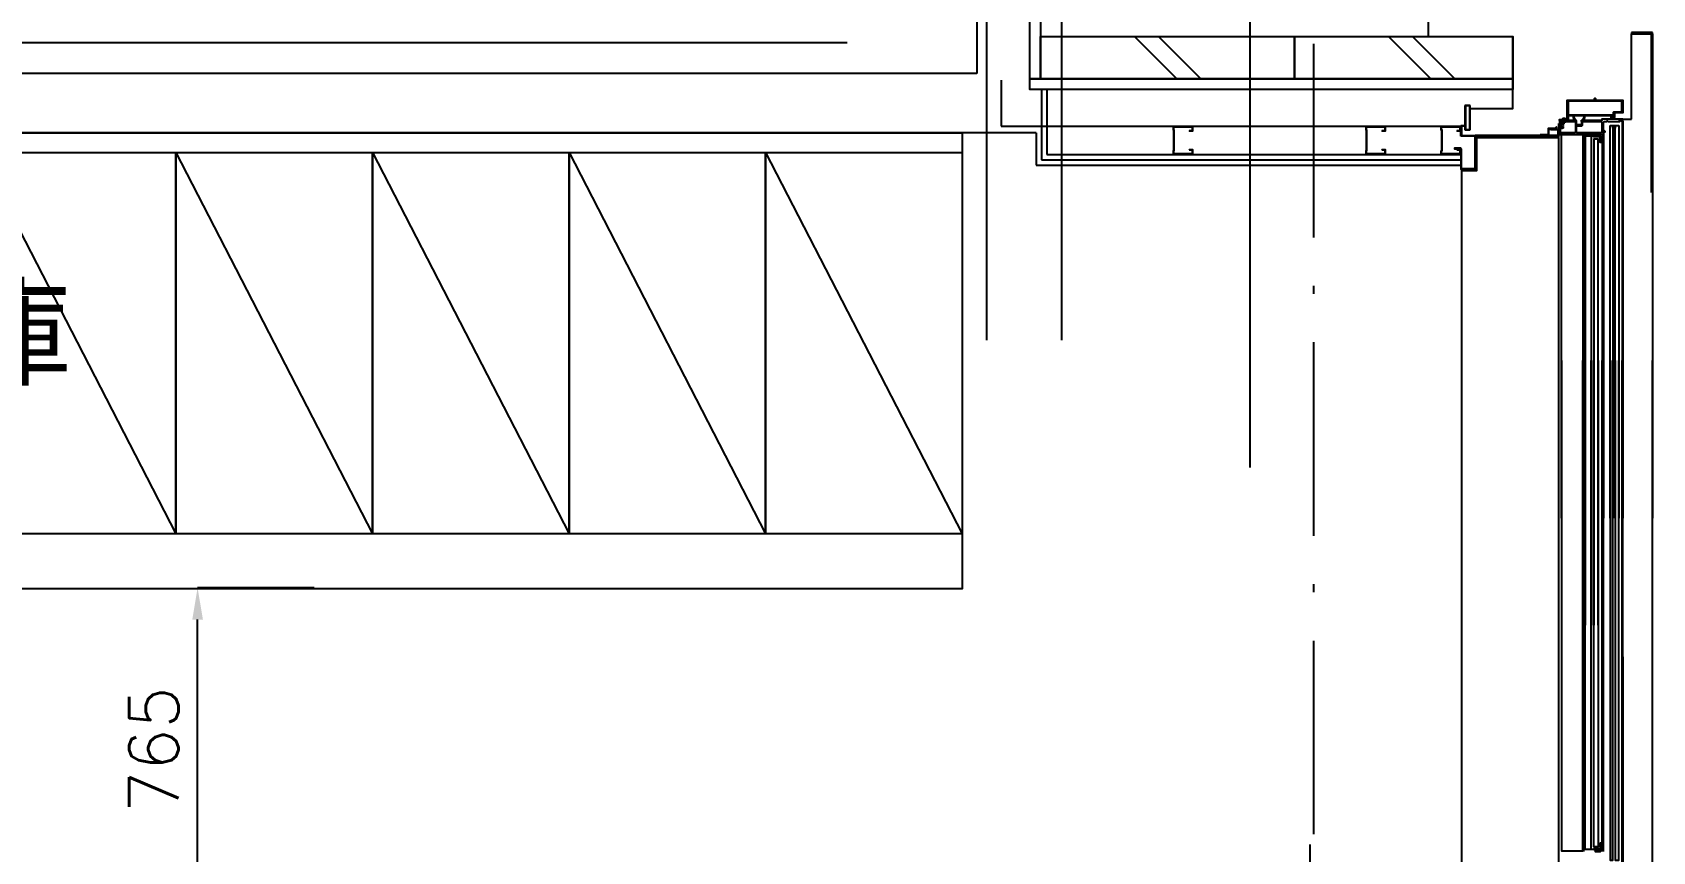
# Model space of a CAD drawing. Extents: x -120222 to -41942, y -19134 to 30932.
# Drawn here: x -71912 to -68087, y 2175 to 4110 of the extents above; entities that cross this region are included whole.
import ezdxf
from ezdxf.enums import TextEntityAlignment as Align

# ---------------------------------------------------------------- set-up
doc = ezdxf.new("R2010")
doc.units = 0
doc.header["$LTSCALE"] = 150
doc.header["$MEASUREMENT"] = 0
doc.header["$PDMODE"] = 1
doc.header["$PDSIZE"] = -2
doc.linetypes.add('ISO-10______', pattern=[4.699, 3.048, -0.762, 0.127, -0.762])
doc.layers.get('0').update_dxf_attribs({"linetype": 'CONTINUOUS'})
doc.layers.get('DEFPOINTS').update_dxf_attribs({"linetype": 'CONTINUOUS'})
for name, color, linetype in [('____-567', 7, 'CONTINUOUS'), ('____-569', 7, 'CONTINUOUS'), ('________', 7, 'CONTINUOUS'), ('____B', 7, 'CONTINUOUS'), ('___B', 7, 'CONTINUOUS')]:
    doc.layers.add(name, color=color, linetype=linetype)
doc.styles.get("Standard").update_dxf_attribs({"font": 'txt', "bigfont": 'BIGFONT.SHX'})
doc.dimstyles.new('KOYATSU', dxfattribs={"dimtxt": 116.375326, "dimasz": 75.111694, "dimexe": 0, "dimexo": 225, "dimgap": 45, "dimtad": 1, "dimdec": 1, "dimdsep": 46, "dimtxsty": 'Standard', "dimcen": 0, "dimadec": 0, "dimazin": 0, "dimtfac": 1, "dimtdec": 1, "dimtix": 1, "dimtmove": 2, "dimatfit": 3, "dimfxl": 1, "dimtolj": 1, "dimarcsym": 0})

# ---------------------------------------------------------------- blocks, each defined once
blk = doc.blocks.new('____-24')
at = {"color": 1, "linetype": 'Continuous'}
for p, q in [((-74522.6, -439), (-74572.6, -439)), ((-74572.6, -439), (-74572.6, -442)), ((-74572.6, -644), (-74572.6, -442)), ((-74572.6, -442), (-74522.6, -442)), ((-74572.6, -442), (-74522.6, -442)), ((-74524.8, -817), (-74524.8, -442)), ((-74522.6, -442), (-74522.6, -439)), ((-74522.6, -442), (-74522.6, -1586.5)), ((-74965.6, -611.5), (-74965.6, -669)), ((-74953.1, -611.5), (-74965.6, -611.5)), ((-74953.1, -669), (-74953.1, -611.5)), ((-74964.6, -612.5), (-74964.6, -668)), ((-74954.1, -612.5), (-74964.6, -612.5)), ((-74954.1, -668), (-74954.1, -612.5)), ((-74735.2, -643.7), (-74735.2, -644.7)), ((-74735.2, -644.7), (-74728.2, -644.7)), ((-74733.7, -644.7), (-74733.7, -652.3)), ((-74733.3, -644.7), (-74733.3, -652.7)), ((-74730.1, -644.7), (-74730.1, -652.7)), ((-74729.7, -652.3), (-74729.7, -644.7)), ((-74728.2, -644.7), (-74728.2, -643.7)), ((-74592.6, -1586.5), (-74592.6, -644)), ((-74592.6, -644), (-74572.6, -644)), ((-74592.6, -649), (-74592.6, -1586.5)), ((-74975.6, -684), (-74975.6, -659)), ((-74975.6, -659), (-74965.6, -659)), ((-74744.2, -684), (-74975.6, -684)), ((-74974, -660.6), (-74974, -682.4)), ((-74965.6, -660.6), (-74974, -660.6)), ((-74974, -682.4), (-74744.2, -682.4)), ((-74965.6, -659), (-74965.6, -660.6)), ((-74965.6, -669), (-74953.1, -669)), ((-74964.6, -668), (-74954.1, -668)), ((-74769.2, -680.8), (-74787.6, -680.8)), ((-74787.6, -680.8), (-74787.6, -682.4)), ((-74787.6, -682.4), (-74769.2, -682.4)), ((-74769.2, -667.4), (-74769.2, -680.8)), ((-74753.2, -665.8), (-74767.6, -665.8)), ((-74767.6, -680.8), (-74767.6, -667.4)), ((-74767.6, -667.4), (-74753.2, -667.4)), ((-74762.6, -669), (-74762.6, -667.4)), ((-74762.6, -667.4), (-74744.2, -667.4)), ((-74744.2, -669), (-74762.6, -669)), ((-74749.4, -662), (-74753.2, -665.8)), ((-74752.1, -666.9), (-74748.3, -663.1)), ((-74748.3, -663.1), (-74749.4, -662)), ((-74744.2, -667.4), (-74744.2, -654)), ((-74744.2, -654), (-74742.6, -654)), ((-74744.2, -682.4), (-74744.2, -669)), ((-74744.2, -669), (-74742.6, -669)), ((-74742.6, -654), (-74742.6, -667.4)), ((-74742.6, -669), (-74742.6, -682.4)), ((-74737.6, -1586.5), (-74737.6, -680.5)), ((-74737.6, -680.5), (-74684.6, -680.5)), ((-74733.7, -652.3), (-74733.3, -652.7)), ((-74733.7, -652.3), (-74729.7, -652.3)), ((-74733.3, -652.7), (-74730.1, -652.7)), ((-74730.1, -652.7), (-74729.7, -652.3)), ((-74687.6, -680.5), (-74687.6, -1586.5)), ((-74684.6, -680.5), (-74684.6, -1586.5)), ((-74667.2, -684), (-74667.2, -1839)), ((-74641.6, -679.7), (-74641.6, -1586.5)), ((-74638.6, -679.7), (-74638.6, -1586.5)), ((-74622.6, -1586.5), (-74622.6, -659)), ((-74622.6, -659), (-74616.6, -659)), ((-74616.6, -659), (-74616.6, -1586.5)), ((-74610.6, -1586.5), (-74610.6, -659)), ((-74610.6, -659), (-74602.6, -659)), ((-74602.6, -659), (-74602.6, -1586.5)), ((-74594.6, -651.5), (-74594.6, -1586.5)), ((-74687.6, -2373.3), (-74687.6, -1214)), ((-74684.6, -2373.3), (-74684.6, -1214)), ((-74667.2, -2369), (-74667.2, -1214)), ((-74641.6, -2373.3), (-74641.6, -1214)), ((-74638.6, -2373.3), (-74638.6, -1214)), ((-74594.6, -2401.5), (-74594.6, -1214)), ((-74592.6, -2404.5), (-74592.6, -1214))]:
    blk.add_line(p, q, dxfattribs=at)
at = {"color": 1, "linetype": 'Continuous', "flags": 128}
for points in [[(-74720.1, -636.2), (-74720.1, -636.2, 0.414214), (-74722.1, -638.2), (-74722.1, -646.7), (-74722.1, -646.7, -0.414214), (-74722.6, -647.2), (-74741.3, -647.2), (-74741.3, -647.2, -0.414214), (-74742.6, -645.9), (-74742.6, -645.9, -0.414214), (-74741.3, -644.7), (-74725.6, -644.7), (-74725.6, -644.7, 0.414214), (-74724.6, -643.7), (-74724.6, -599.5), (-74724.6, -599.5, -0.414214), (-74724.1, -599), (-74659.6, -599), (-74659.6, -595), (-74659.6, -595, -0.406962), (-74658.6, -594, -0.406962), (-74657.6, -595), (-74657.6, -599), (-74592.9, -599), (-74592.9, -599, -0.414214), (-74592.6, -599.3), (-74592.6, -628.7), (-74592.6, -628.7, -0.414214), (-74592.9, -629), (-74611.6, -629), (-74611.6, -629, 0.414214), (-74612.6, -630), (-74612.6, -639.5), (-74612.6, -639.5, -0.414214), (-74613.6, -640.5), (-74618.1, -640.5), (-74618.1, -640.5, -0.414214), (-74618.6, -640), (-74618.6, -639), (-74618.6, -639, -0.366629), (-74618.3, -638.7), (-74615.6, -638.3), (-74615.6, -636.2)], [(-74720.1, -601.5), (-74720.1, -601.5, 0.414214), (-74722.1, -603.5), (-74722.1, -631.7), (-74722.1, -631.7, 0.414214), (-74720.1, -633.7), (-74616.1, -633.7), (-74616.1, -633.7, 0.414214), (-74615.1, -632.7), (-74615.1, -628.5), (-74615.1, -628.5, -0.414214), (-74613.1, -626.5), (-74597.1, -626.5), (-74597.1, -626.5, 0.414214), (-74595.1, -624.5), (-74595.1, -603.5), (-74595.1, -603.5, 0.414214), (-74597.1, -601.5)], [(-74685.1, -644.8), (-74682.8, -640.7), (-74682.8, -640.7, 0.414214), (-74683.3, -639, 0.414214), (-74685, -639.5), (-74687.6, -644.2), (-74687.6, -647.2), (-74690.6, -647.2), (-74690.6, -647.2, 0.414214), (-74691.1, -647.7), (-74691.1, -648.7), (-74690.6, -648.7), (-74690.6, -655.2), (-74690.6, -655.2, -0.414214), (-74692.6, -657.2), (-74700.6, -657.2), (-74700.6, -657.2, -0.414214), (-74702.6, -655.2), (-74702.6, -648.7), (-74702.1, -648.7), (-74702.1, -647.7), (-74702.1, -647.7, 0.414214), (-74702.6, -647.2), (-74705.6, -647.2), (-74705.6, -644.2), (-74708.1, -639.5), (-74708.1, -639.5, 0.414214), (-74709.8, -639, 0.414214), (-74710.3, -640.7), (-74708.1, -644.8), (-74708.1, -647.2), (-74741.6, -647.2), (-74741.6, -647.2, 0.414214), (-74742.6, -648.2), (-74742.6, -678.5), (-74742.6, -678.5, 0.414214), (-74742.1, -679), (-74638.9, -679), (-74638.9, -679, 0.414214), (-74638.6, -678.7), (-74638.6, -674.2), (-74637.1, -674.2), (-74637.1, -675.2), (-74637.1, -675.2, 0.414214), (-74636.8, -675.5), (-74636.2, -675.5), (-74636.2, -675.5, 0.182676), (-74636, -675.4), (-74635.1, -674.6), (-74635.1, -674.6, 0.451416), (-74635.1, -672.4), (-74636, -671.6), (-74636, -671.6, 0.182676), (-74636.2, -671.5), (-74636.8, -671.5), (-74636.8, -671.5, 0.414214), (-74637.1, -671.8), (-74637.1, -672.7), (-74638.6, -672.7), (-74638.6, -652.5), (-74638.6, -652.5, -0.414214), (-74635.6, -649.5), (-74631.4, -649.5), (-74631.4, -649.5, 0.414214), (-74630.9, -649), (-74630.9, -648.7), (-74630.9, -648.7, -0.414214), (-74630.4, -648.2), (-74628.4, -648.2), (-74628.4, -648.2, -0.414214), (-74627.9, -648.7), (-74627.9, -649.5), (-74600.1, -649.5), (-74600.1, -649.5, 0.414214), (-74599.6, -649), (-74599.6, -648.5), (-74600.6, -648.5), (-74600.6, -646.8), (-74600.6, -646.8, -0.414214), (-74599.6, -645.8), (-74595.1, -645.8), (-74595.1, -645.8, -0.414214), (-74594.6, -646.3), (-74594.6, -648), (-74595.6, -648), (-74595.6, -648.5), (-74595.6, -648.5, 0.414214), (-74595.1, -649), (-74593.1, -649), (-74593.1, -649, 0.414214), (-74592.6, -648.5), (-74592.6, -644.5), (-74592.6, -644.5, 0.414214), (-74593.1, -644), (-74619.1, -644), (-74619.1, -638.5), (-74618.6, -638.5), (-74615.8, -638), (-74615.8, -638, 0.366629), (-74615.6, -637.7), (-74615.6, -636.7), (-74615.6, -636.7, 0.414214), (-74616.1, -636.2), (-74620.6, -636.2), (-74620.6, -636.2, 0.414214), (-74621.1, -636.7), (-74621.1, -644), (-74642.1, -644), (-74642.1, -644, 0.414214), (-74642.6, -644.5), (-74642.6, -646.7), (-74642.6, -646.7, -0.414214), (-74643.1, -647.2), (-74684.1, -647.2), (-74684.1, -647.2, -0.414214), (-74685.1, -646.2)], [(-74739.6, -676), (-74739.6, -665.7), (-74739.6, -665.7, -0.540575), (-74738.2, -664.8), (-74738.2, -664.8, 0.229263), (-74733.6, -664.6), (-74733.6, -664.6, 0.276984), (-74733.1, -663.7), (-74733.1, -662.1), (-74733.1, -662.1, 0.697861), (-74734, -661.8), (-74734, -661.8, -0.059473), (-74734.4, -662.2), (-74734.4, -662.2, 0.246102), (-74734.6, -662.6), (-74734.6, -662.6, -0.345929), (-74735.2, -663.3, -0.345929), (-74736, -663), (-74736, -663, 0.246102), (-74736.3, -662.7), (-74736.3, -662.7, -0.078486), (-74737.2, -662.5), (-74737.2, -662.5, 0.246102), (-74737.6, -662.5), (-74737.6, -662.5, -0.345929), (-74738.5, -662.4, -0.345929), (-74738.6, -661.6), (-74738.6, -661.6, 0.246102), (-74738.6, -661.1), (-74738.6, -661.1, -0.212332), (-74738.6, -658.9), (-74738.6, -658.9, 0.246102), (-74738.6, -658.4), (-74738.6, -658.4, -0.345929), (-74738.5, -657.5, -0.345929), (-74737.6, -657.4), (-74737.6, -657.4, 0.246102), (-74737.2, -657.5), (-74737.2, -657.5, -0.078486), (-74736.3, -657.2), (-74736.3, -657.2, 0.246102), (-74736, -657), (-74736, -657, -0.345929), (-74735.2, -656.6, -0.345929), (-74734.6, -657.3), (-74734.6, -657.3, 0.246102), (-74734.4, -657.8), (-74734.4, -657.8, -0.059473), (-74734, -658.2), (-74734, -658.2), (-74734, -658.2, 0.697861), (-74733.1, -657.9), (-74733.1, -656.2), (-74733.1, -656.2, 0.276984), (-74733.6, -655.3), (-74733.6, -655.3, 0.229263), (-74738.2, -655.2), (-74738.2, -655.2, -0.540575), (-74739.6, -654.3), (-74739.6, -651.7), (-74739.6, -651.7, -0.414214), (-74737.6, -649.7), (-74706.6, -649.7), (-74706.6, -649.7, -0.414214), (-74704.6, -651.7), (-74704.6, -674), (-74704.6, -674, -0.414214), (-74706.6, -676)], [(-74686.1, -649.7), (-74644.6, -649.7), (-74644.6, -649.7, -0.414214), (-74642.6, -651.7), (-74642.6, -674), (-74642.6, -674, -0.414214), (-74644.6, -676), (-74700.1, -676), (-74700.1, -676, -0.414214), (-74702.1, -674), (-74702.1, -661.7), (-74702.1, -661.7, -0.414214), (-74700.1, -659.7), (-74691.1, -659.7), (-74691.1, -659.7, 0.414214), (-74688.1, -656.7), (-74688.1, -651.7), (-74688.1, -651.7, -0.414214), (-74686.1, -649.7)], [(-74661.2, -684), (-74646.2, -684), (-74646.2, -684, -0.414214), (-74644.6, -685.6), (-74644.6, -699), (-74646.2, -699), (-74646.2, -685.6), (-74661.2, -685.6)], [(-74661.2, -2369), (-74646.2, -2369), (-74646.2, -2369, 0.414214), (-74644.6, -2367.4), (-74644.6, -2354), (-74646.2, -2354), (-74646.2, -2367.4), (-74661.2, -2367.4)]]:
    blk.add_lwpolyline(points, format="xyb", close=True, dxfattribs=at)
for points in [[(-74661.2, -684), (-74681.6, -684), (-74681.6, -1839)], [(-74651.2, -1839), (-74651.2, -691), (-74661.2, -691), (-74661.2, -1839)], [(-74737.6, -1214), (-74737.6, -2372), (-74687.6, -2372)], [(-74661.2, -2369), (-74681.6, -2369), (-74681.6, -1214)], [(-74651.2, -1214), (-74651.2, -2362), (-74661.2, -2362), (-74661.2, -1214)], [(-74622.6, -1214), (-74622.6, -2394), (-74616.6, -2394), (-74616.6, -1214)], [(-74610.6, -1214), (-74610.6, -2394), (-74602.6, -2394), (-74602.6, -1214)], [(-74592.6, -1914), (-74592.6, -2406.5), (-74522.6, -2406.5), (-74522.6, -1214)]]:
    blk.add_lwpolyline(points, dxfattribs=at)
for points in [[(-74646.2, -684), (-74646.2, -679), (-74657.2, -679), (-74657.2, -684)], [(-74613.1, -664), (-74614.1, -664), (-74616.6, -665.5), (-74616.6, -659), (-74610.6, -659), (-74610.6, -665.5)], [(-74613.1, -664), (-74614.1, -664), (-74616.6, -665.5), (-74616.6, -671), (-74610.6, -671), (-74610.6, -665.5)], [(-74646.2, -2369), (-74646.2, -2374), (-74657.2, -2374), (-74657.2, -2369)]]:
    blk.add_lwpolyline(points, close=True, dxfattribs=at)
at = {"color": 1, "linetype": 'Continuous'}
for centre, radius, start, end in [((-74733.9, -643.7), 1.3, 106.6015, 180), ((-74731.7, -651.1), 9, 73.3985, 106.6015), ((-74729.5, -643.7), 1.3, 0, 73.3985), ((-74767.6, -667.4), 1.6, 90, 180), ((-74769.2, -680.8), 1.6, 270, 0), ((-74753.2, -665.8), 1.6, 270, 315), ((-74744.2, -667.4), 1.6, 270, 0), ((-74744.2, -682.4), 1.6, 270, 0)]:
    blk.add_arc(centre, radius, start, end, dxfattribs=at)
blk = doc.blocks.new('____-28')
at = {"color": 1}
blk.add_blockref('____-24', (0, 0), dxfattribs=at)
blk = doc.blocks.new('____-52')
at = {"color": 1, "linetype": 'Continuous', "flags": 128}
blk.add_lwpolyline([(-74940.6, -682.4, 0.414214), (-74942.2, -684), (-74942.2, -760.9), (-74974, -760.9), (-74974, -714.1), (-74974, -714.1, 0.414214), (-74975.6, -712.5), (-74990.6, -712.5), (-74990.6, -714.1), (-74975.6, -714.1), (-74975.6, -760.9), (-74975.6, -760.9, 0.414214), (-74974, -762.5), (-74942.2, -762.5), (-74942.2, -762.5, 0.414214), (-74940.6, -760.9), (-74940.6, -684), (-74746.2, -684), (-74746.2, -684, 0.414214), (-74744.6, -682.4), (-74744.6, -671.5), (-74746.2, -671.5), (-74746.2, -682.4), (-74940.6, -682.4)], format="xyb", dxfattribs=at)
for points in [[(-74937.6, -687), (-74744.6, -687), (-74744.6, -2412.5), (-74972.6, -2412.5), (-74972.6, -765.5)], [(-74972.6, -765.5), (-74968.6, -765.5), (-74968.6, -765.5), (-74937.6, -765.5), (-74937.6, -687)]]:
    blk.add_lwpolyline(points, dxfattribs=at)
blk = doc.blocks.new('____-54')
at = {"color": 1, "linetype": 'Continuous', "flags": 128}
blk.add_lwpolyline([(-74940.6, -682.4, 0.414214), (-74942.2, -684), (-74942.2, -760.9), (-74974, -760.9), (-74974, -714.1), (-74974, -714.1, 0.414214), (-74975.6, -712.5), (-74990.6, -712.5), (-74990.6, -714.1), (-74975.6, -714.1), (-74975.6, -760.9), (-74975.6, -760.9, 0.414214), (-74974, -762.5), (-74942.2, -762.5), (-74942.2, -762.5, 0.414214), (-74940.6, -760.9), (-74940.6, -684), (-74746.2, -684), (-74746.2, -684, 0.414214), (-74744.6, -682.4), (-74744.6, -671.5), (-74746.2, -671.5), (-74746.2, -682.4), (-74940.6, -682.4)], format="xyb", dxfattribs=at)
at = {"color": 1}
blk.add_blockref('____-52', (0, 0), dxfattribs=at)
blk = doc.blocks.new('____-158')
at = {"color": 1, "linetype": 'Continuous'}
for p, q in [((-75472.6, -1466.2), (-75472.6, 771.2)), ((-76094.1, -1166.2), (-76094.1, -403.5)), ((-76423.8, -463.5), (-84722.4, -463.5))]:
    blk.add_line(p, q, dxfattribs=at)
blk = doc.blocks.new('____-159')
at = {"color": 1, "linetype": 'Continuous'}
for p, q in [((-75145.8, -449), (-75045.8, -549)), ((-75089.3, -449), (-74989.3, -549))]:
    blk.add_line(p, q, dxfattribs=at)
blk = doc.blocks.new('____-160')
at = {"color": 1, "linetype": 'Continuous'}
for p, q in [((-75745.8, -449), (-75645.8, -549)), ((-75689.3, -449), (-75589.3, -549))]:
    blk.add_line(p, q, dxfattribs=at)
blk = doc.blocks.new('____-161')
at = {"color": 1, "linetype": 'Continuous'}
for p, q in [((-74984.5, -671.7), (-74984.5, -672.5)), ((-74984.5, -715.5), (-74984.5, -716.3))]:
    blk.add_line(p, q, dxfattribs=at)
at = {"color": 1, "linetype": 'Continuous', "flags": 128}
for points in [[(-75021.5, -718.5), (-75021.5, -726.5), (-75021.5, -718.5), (-75020.5, -717.5), (-75020.5, -670.5), (-75021.5, -669.5), (-75021.5, -661.5), (-74976.5, -661.5), (-74976.5, -672.5), (-74984.5, -672.5)], [(-75020.7, -718.8), (-75019.7, -717.8), (-75019.7, -670.1), (-75020.7, -669.1), (-75020.7, -662.3), (-74977.3, -662.3), (-74977.3, -671.7), (-74984.5, -671.7)], [(-74984.5, -715.5), (-74976.5, -715.5), (-74976.5, -726.5), (-75021.5, -726.5)], [(-74984.5, -716.3), (-74977.3, -716.3), (-74977.3, -725.7), (-75020.7, -725.7), (-75020.7, -718.8)]]:
    blk.add_lwpolyline(points, dxfattribs=at)
at = {"color": 1, "linetype": 'Continuous'}
blk.add_point((-75021.5, -694), dxfattribs=at)
blk = doc.blocks.new('____-162')
at = {"color": 1, "linetype": 'Continuous'}
for p, q in [((-75616.8, -671.7), (-75616.8, -672.5)), ((-75616.8, -715.5), (-75616.8, -716.3))]:
    blk.add_line(p, q, dxfattribs=at)
at = {"color": 1, "linetype": 'Continuous', "flags": 128}
for points in [[(-75653.8, -718.5), (-75653.8, -726.5), (-75653.8, -718.5), (-75652.8, -717.5), (-75652.8, -670.5), (-75653.8, -669.5), (-75653.8, -661.5), (-75608.8, -661.5), (-75608.8, -672.5), (-75616.8, -672.5)], [(-75653, -718.8), (-75652, -717.8), (-75652, -670.1), (-75653, -669.1), (-75653, -662.3), (-75609.6, -662.3), (-75609.6, -671.7), (-75616.8, -671.7)], [(-75616.8, -715.5), (-75608.8, -715.5), (-75608.8, -726.5), (-75653.8, -726.5)], [(-75616.8, -716.3), (-75609.6, -716.3), (-75609.6, -725.7), (-75653, -725.7), (-75653, -718.8)]]:
    blk.add_lwpolyline(points, dxfattribs=at)
at = {"color": 1, "linetype": 'Continuous'}
blk.add_point((-75653.8, -694), dxfattribs=at)
blk = doc.blocks.new('____-163')
at = {"color": 1, "linetype": 'Continuous'}
for p, q in [((-75161.8, -671.7), (-75161.8, -672.5)), ((-75161.8, -715.5), (-75161.8, -716.3))]:
    blk.add_line(p, q, dxfattribs=at)
at = {"color": 1, "linetype": 'Continuous', "flags": 128}
for points in [[(-75198.8, -718.5), (-75198.8, -726.5), (-75198.8, -718.5), (-75197.8, -717.5), (-75197.8, -670.5), (-75198.8, -669.5), (-75198.8, -661.5), (-75153.8, -661.5), (-75153.8, -672.5), (-75161.8, -672.5)], [(-75198, -718.8), (-75197, -717.8), (-75197, -670.1), (-75198, -669.1), (-75198, -662.3), (-75154.6, -662.3), (-75154.6, -671.7), (-75161.8, -671.7)], [(-75161.8, -715.5), (-75153.8, -715.5), (-75153.8, -726.5), (-75198.8, -726.5)], [(-75161.8, -716.3), (-75154.6, -716.3), (-75154.6, -725.7), (-75198, -725.7), (-75198, -718.8)]]:
    blk.add_lwpolyline(points, dxfattribs=at)
at = {"color": 1, "linetype": 'Continuous'}
blk.add_point((-75198.8, -694), dxfattribs=at)
blk = doc.blocks.new('____-164')
at = {"color": 1, "linetype": 'Continuous'}
for p, q in [((-76117.6, -266), (-76117.6, -536)), ((-75052.6, -449), (-74852.6, -449)), ((-76117.6, -536), (-82992.6, -536)), ((-76060.6, -551.5), (-76060.6, -660.5)), ((-75965.1, -574), (-75965.1, -740)), ((-75952.6, -574), (-75952.6, -727.5)), ((-75977.6, -676), (-82982.6, -676)), ((-76060.6, -660.5), (-74975.6, -660.5)), ((-75977.6, -676), (-75977.6, -752.5)), ((-75977.6, -752.5), (-74975.6, -752.5)), ((-75965.1, -740), (-74975.6, -740)), ((-75952.6, -727.5), (-74975.6, -727.5))]:
    blk.add_line(p, q, dxfattribs=at)
at = {"color": 1, "linetype": 'Continuous', "flags": 128}
for points in [[(-75967.6, 211), (-75967.6, 211), (-75967.6, 171), (-75966.7, 171), (-75967.6, -549), (-75992.6, -549), (-75992.6, 691), (-75967.6, 691)], [(-75967.6, -449), (-75367.6, -449), (-75367.6, -549), (-75967.6, -549)], [(-75367.6, -449), (-74852.6, -449), (-74852.6, -549), (-75367.6, -549)], [(-74852.6, -549), (-74852.6, -549), (-74852.6, -549), (-74852.6, -549), (-74852.6, -549), (-74852.6, -574), (-75992.6, -574), (-75992.6, -549)]]:
    blk.add_lwpolyline(points, close=True, dxfattribs=at)
for points in [[(-75877.6, 426), (-75052.6, 426), (-75052.6, -449)], [(-74952.6, -619), (-74852.6, -619), (-74852.6, -449)]]:
    blk.add_lwpolyline(points, dxfattribs=at)
at = {"color": 1}
for name in ['____-158', '____-160', '____-159', '____-162', '____-163', '____-161']:
    blk.add_blockref(name, (0, 0), dxfattribs=at)
blk = doc.blocks.new('____-166')
at = {"color": 1, "linetype": 'Continuous'}
blk.add_line((-75917.6, -1166.2), (-75917.6, 20986), dxfattribs=at)
at = {"color": 1}
blk.add_blockref('____-164', (0, 0), dxfattribs=at)
blk = doc.blocks.new('____-167')
at = {"color": 1}
for name in ['____-54', '____-28', '____-166']:
    blk.add_blockref(name, (0, 0), dxfattribs=at)
blk = doc.blocks.new('____-289')
at = {"color": 1, "linetype": 'Continuous'}
blk.add_line((-76616.6, -723), (-76152.6, -1623), dxfattribs=at)
at = {"color": 1, "linetype": 'Continuous', "flags": 128}
blk.add_lwpolyline([(-76152.6, -1623), (-76616.6, -1623), (-76616.6, -723), (-76152.6, -723)], close=True, dxfattribs=at)
blk = doc.blocks.new('____-290')
at = {"color": 1, "linetype": 'Continuous'}
blk.add_line((-77080.6, -723), (-76616.6, -1623), dxfattribs=at)
at = {"color": 1, "linetype": 'Continuous', "flags": 128}
blk.add_lwpolyline([(-76616.6, -1623), (-77080.6, -1623), (-77080.6, -723), (-76616.6, -723)], close=True, dxfattribs=at)
blk = doc.blocks.new('____-291')
at = {"color": 1, "linetype": 'Continuous'}
blk.add_line((-77544.6, -723), (-77080.6, -1623), dxfattribs=at)
at = {"color": 1, "linetype": 'Continuous', "flags": 128}
blk.add_lwpolyline([(-77080.6, -1623), (-77544.6, -1623), (-77544.6, -723), (-77080.6, -723)], close=True, dxfattribs=at)
blk = doc.blocks.new('____-292')
at = {"color": 1, "linetype": 'Continuous'}
blk.add_line((-78008.6, -723), (-77544.6, -1623), dxfattribs=at)
at = {"color": 1, "linetype": 'Continuous', "flags": 128}
blk.add_lwpolyline([(-77544.6, -1623), (-78008.6, -1623), (-78008.6, -723), (-77544.6, -723)], close=True, dxfattribs=at)
blk = doc.blocks.new('____-293')
at = {"color": 1, "linetype": 'Continuous'}
blk.add_line((-78472.6, -723), (-78008.6, -1623), dxfattribs=at)
at = {"color": 1, "linetype": 'Continuous', "flags": 128}
blk.add_lwpolyline([(-78008.6, -1623), (-78472.6, -1623), (-78472.6, -723), (-78008.6, -723)], close=True, dxfattribs=at)
blk = doc.blocks.new('____-300')
at = {"color": 1, "linetype": 'Continuous', "flags": 128}
blk.add_lwpolyline([(-80652.6, -1753), (-80652.6, -676), (-76152.6, -676), (-76152.6, -1753)], close=True, dxfattribs=at)
at = {"color": 1}
for name in ['____-293', '____-292', '____-291', '____-290', '____-289']:
    blk.add_blockref(name, (0, 0), dxfattribs=at)
blk = doc.blocks.new('____-516')
at = {"color": 1, "linetype": 'Continuous'}
blk.add_line((-75331.1, -2574), (-75331.1, -2357), dxfattribs=at)
blk = doc.blocks.new('*D556')
at = {"layer": '________', "color": 0, "linetype": 'Continuous', "lineweight": -2, "transparency": 16777216}
for p, q in [((-71247.5, 2798.2), (-71522.5, 2798.2)), ((-71522.5, 2108.3), (-71522.5, 2723.1)), ((-71247.5, 2033.2), (-71522.5, 2033.2))]:
    blk.add_line(p, q, dxfattribs=at)
at = {"layer": '________', "color": 0, "linetype": 'Continuous', "transparency": 16777216}
for points in [[(-71535, 2723.1), (-71509.9, 2723.1), (-71522.5, 2798.2)], [(-71535, 2108.3), (-71509.9, 2108.3), (-71522.5, 2033.2)]]:
    blk.add_solid(points, dxfattribs=at)
at = {"layer": 'DEFPOINTS', "color": 0, "linetype": 'Continuous', "transparency": 16777216}
for p in [(-71522.5, 2798.2), (-71022.5, 2798.2), (-71022.5, 2033.2)]:
    blk.add_point(p, dxfattribs=at)
at = {"layer": '________', "color": 0, "linetype": 'Continuous', "transparency": 16777216, "insert": (-71625.6, 2415.7), "char_height": 116.38, "attachment_point": 5, "rotation": 90}
blk.add_mtext('\\A1;765', dxfattribs=at)

msp = doc.modelspace()

# ---------------------------------------------------------------- linework, layer by layer
at = {"layer": '____B', "color": 6, "linetype": 'ISO-10______'}
msp.add_line((-68887.45335, -18224.63716), (-68887.45335, 28821.32985), dxfattribs=at)

# ---------------------------------------------------------------- block references
at = {"layer": '____-567', "color": 0}
msp.add_blockref('____-167', (6435.10495, 4548.69799), dxfattribs=at)
at = {"layer": '____-569', "color": 0}
msp.add_blockref('____-516', (6435.10495, 4548.69799), dxfattribs=at)
at = {"layer": '___B', "color": 0}
msp.add_blockref('____-300', (6435.10495, 4548.69799), dxfattribs=at)

# ---------------------------------------------------------------- texts
msp.add_text('既存可動式書庫', height=232.750651, dxfattribs=at).set_placement((-73612.70329, 3508.45499), align=Align.TOP_LEFT)

# ---------------------------------------------------------------- dimensions: what is measured, and where the dimension line sits
at = {"layer": '________', "color": 0, "linetype": 'Continuous'}
dim = msp.add_linear_dim(base=(-71522.45331, 2798.21684), p1=(-71022.45331, 2033.21684), p2=(-71022.45331, 2798.21684), angle=270, dimstyle='KOYATSU', dxfattribs=at)
dim.commit()
dim.dimension.update_dxf_attribs({"geometry": '*D556', "text_midpoint": (-71625.64097, 2415.71684)})

doc.saveas('drawing.dxf')
